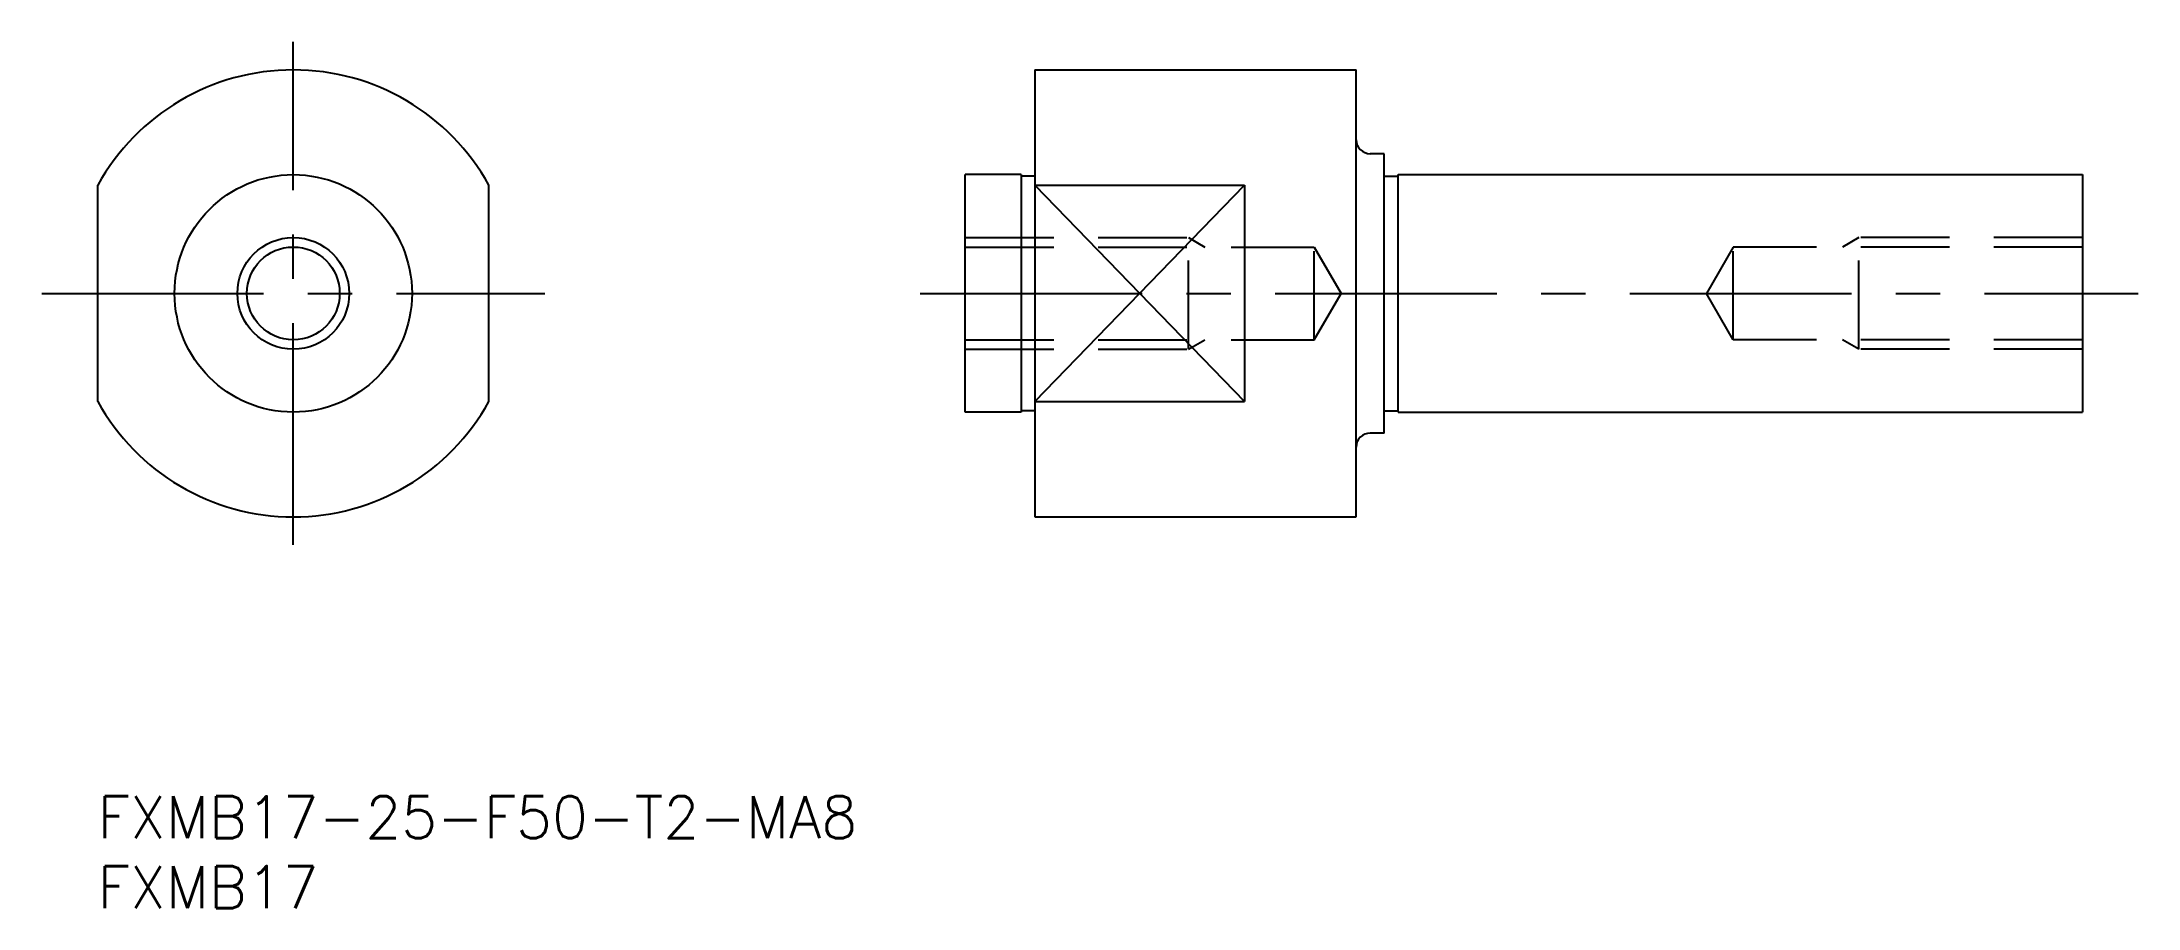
# Model space of a CAD drawing. Extents: x -4 to 146, y -8 to 54.
import ezdxf

# ---------------------------------------------------------------- set-up
doc = ezdxf.new("R2010")
doc.units = 0
doc.header["$LTSCALE"] = 0.5
doc.linetypes.add('CENTER', pattern=[50.8, 31.75, -6.35, 6.35, -6.35])
doc.linetypes.add('DASHED', pattern=[19.05, 12.7, -6.35])
doc.layers.get('0').update_dxf_attribs({"linetype": 'CONTINUOUS'})
doc.layers.add('CENTER', color=1, linetype='CENTER')
doc.styles.get("Standard").update_dxf_attribs({"font": 'txt.shx', "height": 3, "bigfont": 'bigfont.shx'})

# ---------------------------------------------------------------- blocks, each defined once
blk = doc.blocks.new('*U30')
at = {"color": 7, "linetype": 'CONTINUOUS'}
blk.add_text('FXMB17-25-F50-T2-MA8', height=3, dxfattribs=at).set_placement((0, -3))
blk = doc.blocks.new('*U31')
at = {"color": 7, "linetype": 'CONTINUOUS'}
blk.add_text('FXMB17', height=3, dxfattribs=at).set_placement((0, -8))

msp = doc.modelspace()

# ---------------------------------------------------------------- linework, layer by layer
at = {"color": 7, "linetype": 'CONTINUOUS'}
for p, q in [((67.11, 52), (90.11, 52)), ((67.11, 52), (67.11, 20)), ((90.11, 20), (90.11, 52)), ((92.11, 46), (91.11, 46)), ((92.11, 26), (92.11, 46)), ((0, 28.25), (0, 43.75)), ((28, 28.25), (28, 43.75)), ((62.11, 27.5), (62.11, 44.5)), ((66.11, 44.5), (62.11, 44.5)), ((66.11, 44.5), (66.11, 27.5)), ((67.11, 44.4), (66.11, 44.4)), ((67.11, 43.75), (82.11, 43.75)), ((82.11, 43.75), (82.11, 28.25)), ((92.11, 44.4), (93.11, 44.4)), ((93.11, 44.5), (142.11, 44.5)), ((93.11, 27.5), (93.11, 44.5)), ((142.11, 44.5), (142.11, 27.5)), ((66.11, 27.5), (62.11, 27.5)), ((67.11, 27.6), (66.11, 27.6)), ((67.11, 28.25), (82.11, 28.25)), ((92.11, 27.6), (93.11, 27.6)), ((93.11, 27.5), (142.11, 27.5)), ((92.11, 26), (91.11, 26)), ((67.11, 20), (90.11, 20))]:
    msp.add_line(p, q, dxfattribs=at)
at = {"color": 3, "linetype": 'CONTINUOUS'}
for p, q in [((67.11, 43.75), (82.11, 28.25)), ((67.11, 28.25), (82.11, 43.75))]:
    msp.add_line(p, q, dxfattribs=at)
at = {"color": 3, "linetype": 'DASHED'}
for p, q in [((62.11, 40), (78.11, 40)), ((62.11, 39.32), (87.11, 39.32)), ((78.11, 32), (78.11, 40)), ((78.11, 40), (79.28, 39.32)), ((87.11, 32.68), (87.11, 39.32)), ((87.11, 39.32), (89.03, 36)), ((117.11, 39.32), (115.19, 36)), ((117.11, 32.68), (117.11, 39.32)), ((142.11, 39.32), (117.11, 39.32)), ((126.11, 40), (124.94, 39.32)), ((126.11, 32), (126.11, 40)), ((142.11, 40), (126.11, 40)), ((87.11, 32.68), (89.03, 36)), ((117.11, 32.68), (115.19, 36)), ((62.11, 32.68), (87.11, 32.68)), ((62.11, 32), (78.11, 32)), ((78.11, 32), (79.28, 32.68)), ((142.11, 32.68), (117.11, 32.68)), ((126.11, 32), (124.94, 32.68)), ((142.11, 32), (126.11, 32))]:
    msp.add_line(p, q, dxfattribs=at)
at = {"color": 7, "linetype": 'CONTINUOUS'}
for radius in [8.5, 3.32]:
    msp.add_circle((14, 36), radius, dxfattribs=at)
at = {"color": 3, "linetype": 'CONTINUOUS'}
msp.add_circle((14, 36), 4, dxfattribs=at)
at = {"color": 7, "linetype": 'CONTINUOUS'}
for centre, radius, start, end in [((14, 36), 16, 28.955, 151.045), ((91.11, 47), 1, 180, 270), ((14, 36), 16, 208.955, 331.045), ((91.11, 25), 1, 90, 180)]:
    msp.add_arc(centre, radius, start, end, dxfattribs=at)
at = {"layer": 'CENTER', "color": 1, "linetype": 'CENTER'}
for p, q in [((14, 18), (14, 54)), ((-4, 36), (32, 36)), ((58.9, 36), (146.1, 36))]:
    msp.add_line(p, q, dxfattribs=at)

# ---------------------------------------------------------------- block references
at = {"color": 7, "linetype": 'CONTINUOUS'}
for name in ['*U30', '*U31']:
    msp.add_blockref(name, (0, 0), dxfattribs=at)

doc.saveas('drawing.dxf')
